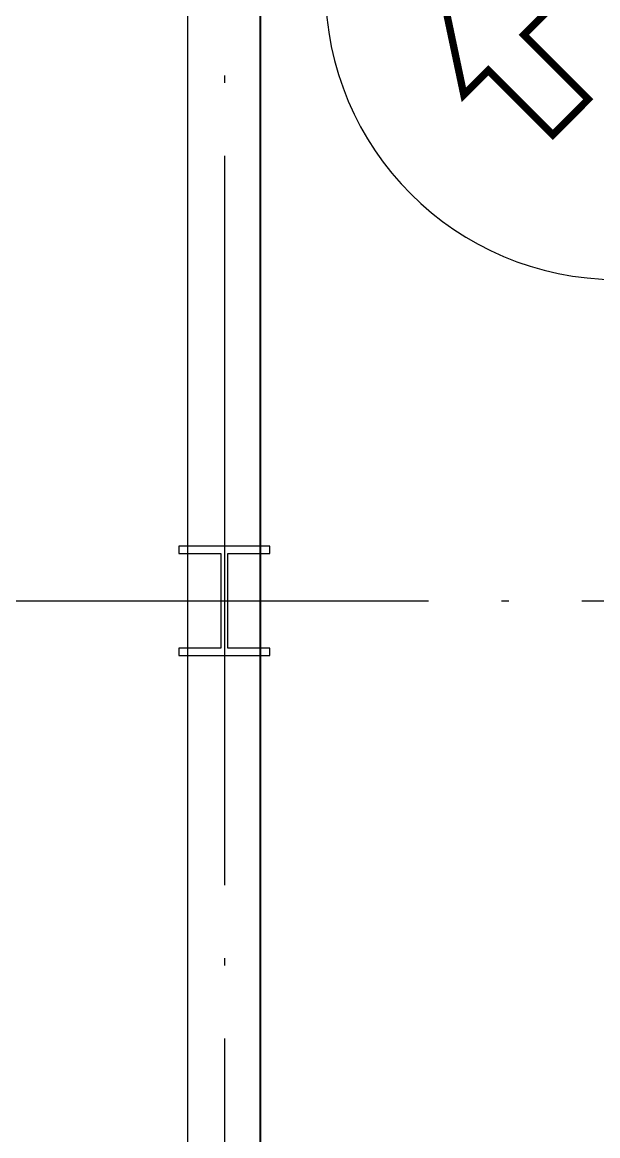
# Model space of a CAD drawing. Extents: x -2187 to 96136, y -11110 to 52208.
# Drawn here: x 28771 to 30350, y 18197 to 21249 of the extents above; entities that cross this region are included whole.
import ezdxf

# ---------------------------------------------------------------- set-up
doc = ezdxf.new("R2010")
doc.units = 0
doc.header["$LTSCALE"] = 1000
doc.header["$MEASUREMENT"] = 0
doc.linetypes.add('ACAD_ISO02W100', pattern=[15, 12, -3])
doc.linetypes.add('DOTE', pattern=[2.42, 2, -0.2, 0.02, -0.2])
for name, color, linetype in [('COLUMN', 4, 'Continuous'), ('DIM_SYMB', 3, 'Continuous'), ('DOTE', 14, 'DOTE'), ('WALL', 4, 'Continuous'), ('洗衣房设备', 4, 'Continuous'), ('设备型号', 7, 'Continuous')]:
    doc.layers.add(name, color=color, linetype=linetype)
doc.styles.add('HZHT', font='hztxt_e.shx', dxfattribs={"width": 1.5, "bigfont": 'hztxt.shx'})
doc.dimstyles.new('75', dxfattribs={"dimscale": 100, "dimtxt": 3, "dimasz": 1, "dimexe": 1, "dimexo": 1, "dimgap": 0.2, "dimtad": 1, "dimdec": 0, "dimrnd": 10, "dimzin": 0, "dimdsep": 46, "dimtxsty": 'HZHT', "dimblk1": 'ARCHTICK', "dimblk2": 'ARCHTICK', "dimsah": 1, "dimcen": 1, "dimdle": 0.5, "dimclrd": 1, "dimclre": 1, "dimadec": 0, "dimazin": 0, "dimtfac": 1, "dimtdec": 0, "dimtix": 1, "dimtmove": 2, "dimatfit": 3, "dimfxl": 0, "dimtolj": 1, "dimtzin": 0, "dimarcsym": 0})

# ---------------------------------------------------------------- blocks, each defined once
blk = doc.blocks.new('_ArchTick')
at = {"color": 0, "linetype": 'ByBlock', "const_width": 0.4}
blk.add_lwpolyline([(-0.5, -0.5), (0.5, 0.5)], dxfattribs=at)

msp = doc.modelspace()

# ---------------------------------------------------------------- linework, layer by layer
at = {"layer": 'COLUMN'}
msp.add_lwpolyline([(29450.665, 19813.27), (29200.665, 19813.27), (29200.665, 19793.27), (29315.665, 19793.27), (29315.665, 19533.27), (29200.665, 19533.27), (29200.665, 19513.27), (29450.665, 19513.27), (29450.665, 19533.27), (29335.665, 19533.27), (29335.665, 19793.27), (29450.665, 19793.27)], close=True, dxfattribs=at)
at = {"layer": 'DIM_SYMB', "const_width": 20}
msp.add_lwpolyline([(30323.45, 21038.124), (30146.673, 21214.901), (30219.738, 21287.966), (29920.758, 21342.54), (29982.405, 21050.633), (30049.413, 21117.641), (30226.19, 20940.864), (30323.45, 21038.124)], close=True, dxfattribs=at)
at = {"layer": 'DOTE'}
for p, q in [((29325.665, 42663.27), (29325.665, -3336.73)), ((29325.665, 42663.27), (29325.665, -3336.73)), ((8525.665, 19663.27), (92525.665, 19663.27))]:
    msp.add_line(p, q, dxfattribs=at)
at = {"layer": 'WALL'}
for p, q in [((29425.665, 1513.27), (29425.665, 32444.112)), ((29225.665, 7763.27), (29225.665, 32414.112)), ((29423.749, 12863.27), (29423.749, 32414.112))]:
    msp.add_line(p, q, dxfattribs=at)
at = {"layer": '设备型号', "color": 6}
msp.add_arc((30402.611, 21344.314), 800, 180, 270, dxfattribs=at)

# ---------------------------------------------------------------- leaders
at = {"layer": '洗衣房设备', "color": 2, "linetype": 'ACAD_ISO02W100', "ltscale": 750, "annotation_type": 0, "has_hookline": 1, "hookline_direction": 0, "text_width": 1258.333, "horizontal_direction": (-1, 0, 0)}
msp.add_leader([(32604.844, 18747.704), (31600.564, 18034.845), (31550.564, 18034.845)], dimstyle='75', override={"dimscale": 50, "dimgap": 0.2, "dimtad": 0, "dimfxl": 0.5, "dimfxlon": 1}, dxfattribs=at)

doc.saveas('drawing.dxf')
